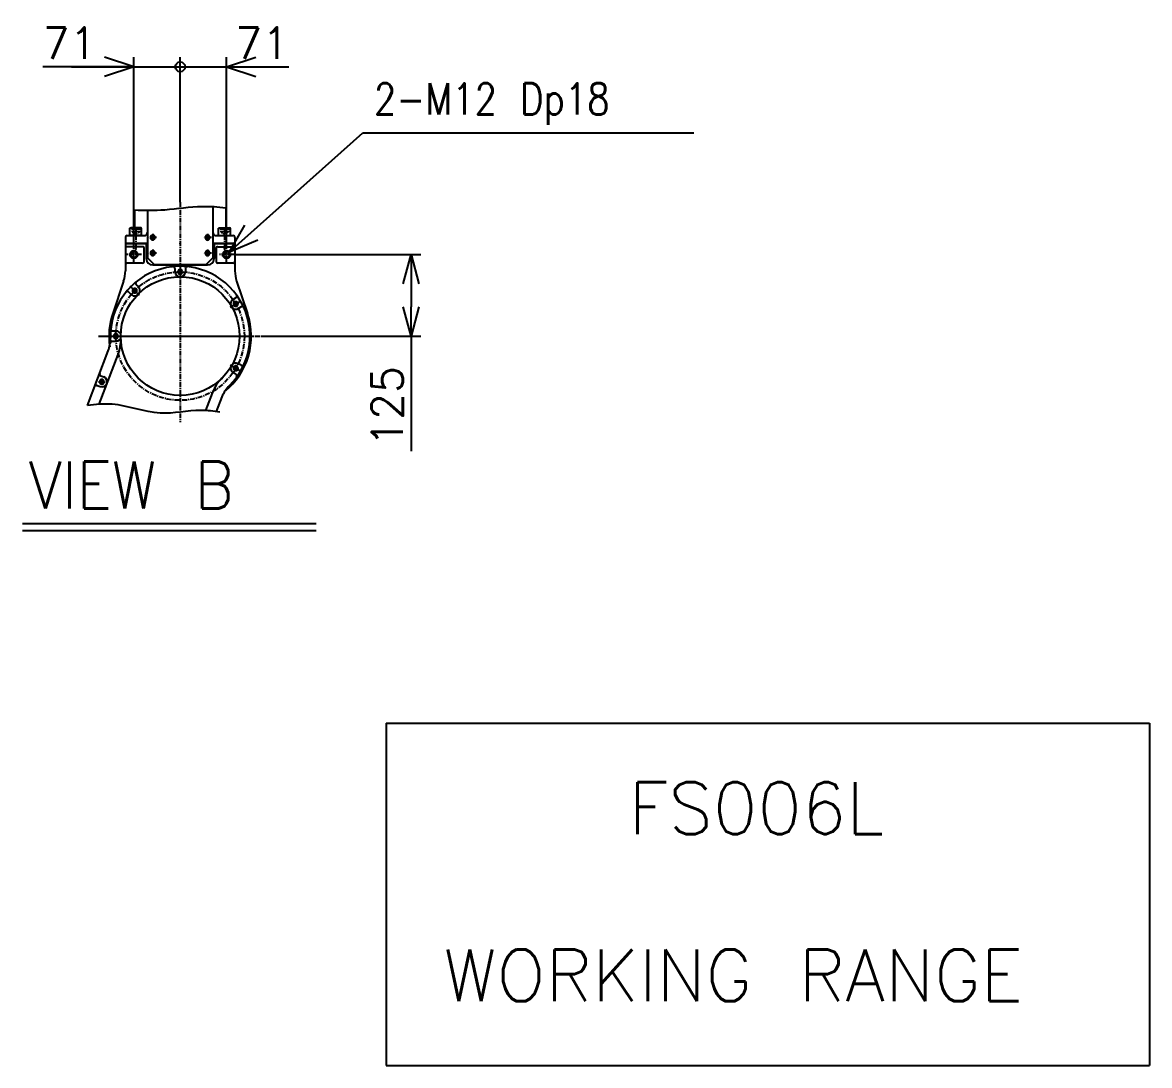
# Model space of a CAD drawing. Header units: millimetres. Extents: x -251 to 242, y -192 to 121.
# Drawn here: x 127.1 to 242.2, y -162.1 to -55.5 of the extents above; entities that cross this region are included whole.
import ezdxf

# ---------------------------------------------------------------- set-up
doc = ezdxf.new("R2010")
doc.units = ezdxf.units.MM
doc.linetypes.add('CENTER', pattern=[12, 7.5, -1.5, 1.5, -1.5])
doc.linetypes.add('DASHED', pattern=[4.5, 3, -1.5])
doc.layers.add('VIEW0001', color=7, linetype='Continuous')
doc.styles.get("Standard").update_dxf_attribs({"font": 'txt', "bigfont": 'EXTFONT'})
doc.dimstyles.new('ISO-25', dxfattribs={"dimtxt": 2.5, "dimasz": 2.5, "dimexe": 1.25, "dimexo": 0.625, "dimtad": 1, "dimtxsty": 'Standard', "dimcen": 2.5, "dimadec": 0, "dimazin": 0, "dimtfac": 1, "dimtmove": 0, "dimatfit": 3, "dimfxl": 1, "dimarcsym": 0})

# ---------------------------------------------------------------- blocks, each defined once
blk = doc.blocks.new('DTL0006')
at = {"color": 0, "linetype": 'Continuous'}
for p, q in [((-9, 11.3), (-7.8, 12)), ((-9, 11.3), (9, 11.3)), ((-9, 0), (-9, 11.3)), ((-9, 0), (9, 0)), ((-7.8, 12), (7.8, 12)), ((9, 11.3), (7.8, 12)), ((9, 0), (9, 11.3))]:
    blk.add_line(p, q, dxfattribs=at)
at = {"color": 0, "linetype": 'DASHED'}
for p, q in [((-5.8, 12), (-5.8, 6)), ((-5.8, 6), (5.8, 6)), ((-5.8, 6), (0, 2.7)), ((-2.9, 12), (-2.9, 6)), ((5.8, 6), (0, 2.7)), ((2.9, 12), (2.9, 6)), ((5.8, 12), (5.8, 6))]:
    blk.add_line(p, q, dxfattribs=at)
at = {"color": 0, "linetype": 'CENTER'}
blk.add_line((0, 13), (0, -21), dxfattribs=at)
at = {"color": 0}
for p in [(0, 0), (0, -20)]:
    blk.add_point(p, dxfattribs=at)
blk = doc.blocks.new('DTL0008')
at = {"color": 0, "linetype": 'Continuous'}
for p, q in [((-1.7, 0), (-0.9, 1.5)), ((-0.9, 1.5), (0.9, 1.5)), ((1.7, 0), (0.9, 1.5)), ((-0.9, -1.5), (-1.7, 0)), ((-0.9, -1.5), (0.9, -1.5)), ((0.9, -1.5), (1.7, 0))]:
    blk.add_line(p, q, dxfattribs=at)
for radius in [3.5, 2.98]:
    blk.add_arc((0, 0), radius, 0, 359.9997, dxfattribs=at)
at = {"color": 0}
blk.add_point((0, 0), dxfattribs=at)
blk = doc.blocks.new('DTL0007')
at = {"color": 0, "linetype": 'Continuous'}
for p, q in [((-47.1, 8), (31, 8)), ((31, 8), (41, -2)), ((41, -82), (41, -2)), ((41, -82), (31, -92)), ((-41.5, -92), (31, -92))]:
    blk.add_line(p, q, dxfattribs=at)
at = {"color": 0, "linetype": 'CENTER'}
for p, q in [((-6, 0), (6, 0)), ((0, 6), (0, -6)), ((24, 6), (24, -6)), ((18, 0), (30, 0)), ((-6, -84), (6, -84)), ((0, -78), (0, -90)), ((18, -84), (30, -84)), ((24, -78), (24, -90))]:
    blk.add_line(p, q, dxfattribs=at)
at = {"color": 0}
blk.add_point((0, 0), dxfattribs=at)
for p in [(0, 0), (24, 0), (0, -84), (24, -84)]:
    blk.add_blockref('DTL0008', p, dxfattribs=at)
blk = doc.blocks.new('DTL0005')
at = {"color": 0, "linetype": 'Continuous'}
for p, q in [((-54.3, 70), (-24, 70)), ((-12, 55), (-12, 81)), ((-9, 84), (0, 84)), ((0, 84), (0, 50)), ((-56.1, 50), (0, 50)), ((-50.5, -50), (0, -50)), ((0, -50), (0, -84)), ((-12, -81), (-12, -55)), ((-50.9, -70), (-24, -70)), ((-9, -84), (0, -84))]:
    blk.add_line(p, q, dxfattribs=at)
for centre, radius, start, end in [((-9, 81), 3, 90, 180), ((-17, 55), 5, 270, 360), ((-17, -55), 5, 0, 90), ((-9, -81), 3, 180, 270)]:
    blk.add_arc(centre, radius, start, end, dxfattribs=at)
blk.add_open_spline([(-54.3, 70), (-55.7, 58), (-58.1, 26.6), (-50, -19.8), (-50.4, -54.6), (-50.9, -70)], degree=3, knots=[0, 0, 0, 0, 36.196836, 93.978155, 140.290755, 140.290755, 140.290755, 140.290755], dxfattribs=at)
at = {"color": 0}
blk.add_point((0, 0), dxfattribs=at)
at = {"color": 0, "rotation": 90.0000437133449}
blk.add_blockref('DTL0006', (-12, 68), dxfattribs=at)
at = {"color": 0}
blk.add_blockref('DTL0007', (-9, 42), dxfattribs=at)
at = {"color": 0, "yscale": -1, "rotation": -90.0000437133449}
blk.add_blockref('DTL0006', (-12, -68), dxfattribs=at)
blk = doc.blocks.new('DTL0004')
at = {"color": 0, "linetype": 'CENTER'}
for p, q in [((0, 205.5), (0, -132.1)), ((-59, 125), (-83, 125)), ((-71, 113), (-71, 137)), ((83, 125), (59, 125)), ((71, 113), (71, 137)), ((-76.7, 76.7), (-62.6, 62.6)), ((-62.6, 62.6), (-76.7, 76.7)), ((76.6, 44.3), (94, 54.3)), ((-125, 0), (125, 0)), ((-117.1, 0), (111.7, 0)), ((76.6, -44.2), (94, -54.3)), ((-120, -65), (-120, -75)), ((-125, -70), (-115, -70))]:
    blk.add_line(p, q, dxfattribs=at)
at = {"color": 0, "linetype": 'Continuous'}
for p, q in [((-84, 142), (-50, 142)), ((-84, 142), (-84, 100.2)), ((-52, 142), (-52, 119)), ((50, 142), (84, 142)), ((52, 142), (52, 119)), ((84, 142), (84, 100.2)), ((-58, 137), (-81, 137)), ((-55, 115), (-55, 134)), ((55, 134), (55, 115)), ((58, 137), (81, 137)), ((-58, 112), (-81, 112)), ((-42, 109), (42, 109)), ((81, 112), (58, 112)), ((-8, 103.4), (-8, 98.5)), ((8, 103.4), (8, 98.5)), ((-86.6, 84.2), (-103.3, 34.8)), ((-67.5, 78.8), (-64, 75.3)), ((86.6, 84.2), (103.3, 34.8)), ((-78.8, 67.5), (-75.3, 64)), ((85.6, 58.6), (81.3, 56.2)), ((93.6, 44.8), (89.3, 42.3)), ((-103.4, 8), (-98.5, 8)), ((-104.3, -8), (-98.5, -8)), ((-142.1, -106.6), (-110.2, -22.5)), ((-124.2, -104.6), (-95.2, -28.2)), ((93.6, -44.8), (89.3, -42.3)), ((-121.5, -60.9), (-117.2, -62.5)), ((85.6, -58.6), (81.3, -56.2)), ((-127.2, -75.8), (-122.8, -77.5)), ((49.2, -87.4), (38.8, -114.2)), ((64.1, -93.2), (55.4, -115.7))]:
    blk.add_line(p, q, dxfattribs=at)
for centre, radius in [((-71, 125), 6), ((-71, 125), 4.5), ((71, 125), 6), ((71, 125), 4.5), ((0, 0), 91)]:
    blk.add_circle(centre, radius, dxfattribs=at)
at = {"color": 0, "linetype": 'CENTER'}
blk.add_circle((0, 0), 98.5, dxfattribs=at)
at = {"color": 0, "linetype": 'Continuous'}
for centre, radius, start, end in [((-81, 134), 3, 90, 180), ((-58, 134), 3, 0, 90), ((58, 134), 3, 90, 180), ((81, 134), 3, 0, 90), ((0, 0), 107, 314.8579, 541.7502), ((-81, 115), 3, 180, 270), ((-58, 115), 3, 270, 360), ((-42, 119), 10, 180, 270), ((-11, 103.4), 3, 0, 96.0715), ((11, 103.4), 3, 83.9285, 180), ((42, 119), 10, 270, 360), ((58, 115), 3, 180, 270), ((81, 115), 3, 270, 360), ((-134, 100.2), 50, 341.359, 360), ((0, 98.5), 8, 180, 360), ((134, 100.2), 50, 180, 198.641), ((-69.7, 69.7), 8, 225, 405), ((-65.3, 80.9), 3, 128.9285, 225), ((-80.9, 65.3), 3, 45, 141.0715), ((85.3, 49.2), 8, 120, 300), ((84.1, 61.2), 3, 300, 396.0715), ((0, 0), 109, 161.359, 188.563), ((0, 0), 109, 308.7231, 378.641), ((95.1, 42.2), 3, 23.9285, 120), ((-103.4, 11), 3, 173.9285, 270), ((-98.5, 0), 8, 270, 450), ((-156.9, -4.8), 50, 339.2034, 361.7502), ((-104.3, -11), 3, 90, 173.2768), ((-156.9, -4.8), 66, 339.2034, 361.7502), ((85.3, -49.2), 8, 60, 240), ((95.1, -42.2), 3, 240, 336.0715), ((-120.5, -58.1), 3, 159.2034, 249.2034), ((-120, -70), 8, 249.2034, 429.2034), ((110.7, -111.3), 66, 134.8579, 158.7659), ((84.1, -61.2), 3, 323.9285, 420), ((-128.3, -78.6), 3, 69.2034, 159.2034), ((110.7, -111.3), 50, 134.8579, 158.7659), ((9, -115), 5, 180, 193.3728)]:
    blk.add_arc(centre, radius, start, end, dxfattribs=at)
blk.add_open_spline([(61, -116.4), (51.4, -115), (20.8, -111.7), (-35, -125.4), (-91.6, -101.3), (-129.6, -104.7), (-142.1, -106.6)], degree=3, knots=[0, 0, 0, 0, 29.223365, 91.676546, 166.793517, 204.62949, 204.62949, 204.62949, 204.62949], dxfattribs=at)
at = {"color": 0}
for name, p, rotation in [('DTL0005', (0, 142), -90.00000000000006), ('DTL0007', (42, 151), -90.00000000000006), ('DTL0008', (-69.7, 69.7), 45), ('DTL0008', (85.3, 49.2), -60), ('DTL0008', (85.3, -49.2), -119.9999999999999)]:
    blk.add_blockref(name, p, dxfattribs=dict(at, rotation=rotation))
for p in [(0, 98.5), (-98.5, 0), (-120, -70)]:
    blk.add_blockref('DTL0008', p, dxfattribs=at)
blk = doc.blocks.new('SYM0001')
at = {"color": 7, "linetype": 'Continuous'}
for p, q in [((0, 0), (13.64, 12.18)), ((13.64, 12.18), (47.46, 12.18)), ((0, 0), (1.57, 2.74)), ((0, 0), (2.9, 1.25))]:
    blk.add_line(p, q, dxfattribs=at)
at = {"color": 7, "insert": (14.77, 12.98), "char_height": 3.2, "attachment_point": 7}
blk.add_mtext('{\\W0.833333;2-M12 Dp18}', dxfattribs=at)
blk = doc.blocks.new('_Open30')
at = {"color": 0, "linetype": 'ByBlock', "lineweight": -2}
for p, q in [((-1, 0.267949), (0, 0)), ((0, 0), (-1, -0.267949)), ((0, 0), (-1, 0))]:
    blk.add_line(p, q, dxfattribs=at)
blk = doc.blocks.new('*D122')
at = {"color": 0, "lineweight": -2}
for p, q in [((148.7, -79.18), (167.76, -79.18)), ((166.76, -82.18), (166.76, -84.51)), ((151.5, -87.51), (167.76, -87.51)), ((166.76, -87.51), (166.76, -99.26))]:
    blk.add_line(p, q, dxfattribs=at)
at = {"layer": 'Defpoints', "color": 0}
for p in [(148.7, -79.18), (151.5, -87.51), (166.76, -87.51)]:
    blk.add_point(p, dxfattribs=at)
at = {"color": 0, "lineweight": -2, "xscale": 3, "yscale": 3, "zscale": 3}
for p, rotation in [((166.76, -79.18), 90), ((166.76, -87.51), 270)]:
    blk.add_blockref('_Open30', p, dxfattribs=dict(at, rotation=rotation))
at = {"color": 0, "insert": (164.33, -94.7), "char_height": 3.2, "attachment_point": 5, "rotation": 90}
blk.add_mtext('125', dxfattribs=at)
blk = doc.blocks.new('*D123')
at = {"color": 7, "linetype": 'Continuous'}
for p, q in [((147.9, -78.38), (147.9, -58.99)), ((147.9, -59.99), (150.9, -58.99)), ((143.17, -59.99), (154.25, -59.99)), ((147.9, -59.99), (150.9, -60.99)), ((147.9, -59.99), (154.28, -59.99))]:
    blk.add_line(p, q, dxfattribs=at)
blk.add_circle((143.17, -59.99), 0.5, dxfattribs=at)
at = {"layer": 'Defpoints', "color": 0}
for p in [(147.9, -59.99), (143.17, -73.81), (147.9, -78.38)]:
    blk.add_point(p, dxfattribs=at)
at = {"color": 0, "insert": (151.54, -57.56), "char_height": 3.2, "attachment_point": 5}
blk.add_mtext('71', dxfattribs=at)
blk = doc.blocks.new('_Origin')
at = {"color": 0, "linetype": 'ByBlock', "lineweight": -2}
blk.add_line((0, 0), (-1, 0), dxfattribs=at)
blk.add_circle((0, 0), 0.5, dxfattribs=at)
blk = doc.blocks.new('*D124')
at = {"color": 7, "linetype": 'Continuous'}
for p, q in [((138.43, -59.99), (135.43, -58.99)), ((138.43, -78.38), (138.43, -58.99)), ((143.17, -73.81), (143.17, -58.99)), ((138.43, -59.99), (129.12, -59.99)), ((132.08, -59.99), (143.17, -59.99)), ((138.43, -59.99), (135.43, -60.99))]:
    blk.add_line(p, q, dxfattribs=at)
at = {"layer": 'Defpoints', "color": 0}
for p in [(143.17, -59.99), (143.17, -73.81), (138.43, -78.38)]:
    blk.add_point(p, dxfattribs=at)
at = {"color": 0, "insert": (131.87, -57.56), "char_height": 3.2, "attachment_point": 5}
blk.add_mtext('71', dxfattribs=at)
blk = doc.blocks.new('_None')

msp = doc.modelspace()

# ---------------------------------------------------------------- linework, layer by layer
at = {"color": 7, "linetype": 'Continuous'}
for p, q in [((127.06, -106.675), (157.06, -106.675)), ((127.06, -107.375), (157.06, -107.375))]:
    msp.add_line(p, q, dxfattribs=at)
at = {"layer": 'VIEW0001', "color": 7, "linetype": 'Continuous'}
for p, q in [((164.222, -127.063), (164.222, -162.063)), ((164.222, -127.063), (242.222, -127.063)), ((242.222, -127.063), (242.222, -162.063)), ((164.222, -162.063), (242.222, -162.063))]:
    msp.add_line(p, q, dxfattribs=at)

# ---------------------------------------------------------------- block references
at = {"color": 7}
msp.add_blockref('SYM0001', (148.195, -78.908), dxfattribs=at)
at = {"color": 7, "xscale": 0.066666666666667, "yscale": 0.066666666666667}
msp.add_blockref('DTL0004', (143.166, -87.511), dxfattribs=at)

# ---------------------------------------------------------------- texts
at = {"color": 7, "insert": (127.689, -105.124), "char_height": 4.8, "attachment_point": 7}
msp.add_mtext('{\\W0.919118;VIEW B}', dxfattribs=at)
at = {"layer": 'VIEW0001', "color": 7, "char_height": 5.3, "attachment_point": 7}
for s, insert in [('{\\W1;FS006L}', (188.983, -138.412)), ('{\\W1;WORKING RANGE}', (170.057, -155.497))]:
    msp.add_mtext(s, dxfattribs=dict(at, insert=insert))

# ---------------------------------------------------------------- dimensions: what is measured, and where the dimension line sits
at = {"color": 7}
for base, p1, p2, angle, text, override, picture, middle in [((143.166, -59.995), (138.432, -78.377), (143.166, -73.813), 180, '71', {"dimtxt": 3.2, "dimasz": 3, "dimexe": 1, "dimexo": 0, "dimgap": 0.8, "dimtad": 1, "dimtih": 0, "dimtoh": 0, "dimdec": 0, "dimblk1": 'Open30', "dimblk2": 'None', "dimsah": 1, "dimse1": 0, "dimse2": 0, "dimtmove": 0}, '*D124', (131.865, -59.995)), ((147.899, -59.995), (143.166, -73.813), (147.899, -78.377), 180, '71', {"dimtxt": 3.2, "dimasz": 3, "dimexe": 1, "dimexo": 0, "dimgap": 0.8, "dimtad": 1, "dimtih": 0, "dimtoh": 0, "dimdec": 0, "dimblk1": 'Origin', "dimblk2": 'Open30', "dimsah": 1, "dimse1": 1, "dimse2": 0, "dimtmove": 0}, '*D123', (151.539, -59.995)), ((166.765, -87.511), (148.699, -79.177), (151.499, -87.511), 90, '125', {"dimtxt": 3.2, "dimasz": 3, "dimexe": 1, "dimexo": 0, "dimgap": 0.8, "dimtad": 1, "dimtih": 0, "dimtoh": 0, "dimdec": 0, "dimblk1": 'Open30', "dimblk2": 'Open30', "dimsah": 1, "dimse1": 0, "dimse2": 0, "dimtmove": 0}, '*D122', (166.765, -94.698))]:
    dim = msp.add_linear_dim(base=base, p1=p1, p2=p2, angle=angle, text=text, dimstyle='ISO-25', override=override, dxfattribs=at)
    dim.commit()
    dim.dimension.update_dxf_attribs({"geometry": picture, "text_midpoint": middle, "dimtype": 160})

doc.saveas('drawing.dxf')
